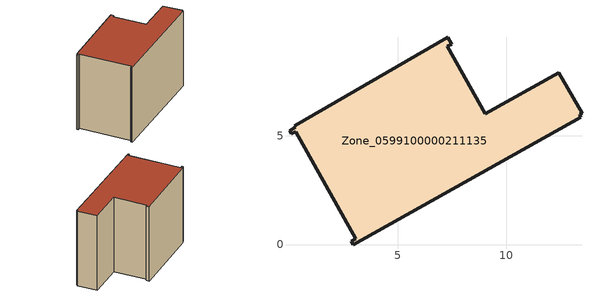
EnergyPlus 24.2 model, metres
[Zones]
Zone_0599100000211135
 floor ground (C_G): 3.07,0.26 0.32,5.19 0.12,5.08 0.04,5.23 0.31,5.39 0.27,5.45 7.31,9.51 7.48,9.21 7.29,9.1 9.02,6 12.41,7.89 13.47,6.03 13.37,5.97 13.42,5.84 2.96,0 2.87,0.15 z0
 wall outside (C_F): 0.32,5.19 3.07,0.26 2.87,0.15 2.96,0 13.42,5.84 13.37,5.97 13.47,6.03 12.41,7.89 9.02,6 7.29,9.1 7.48,9.21 7.31,9.51 0.27,5.45 0.31,5.39 0.04,5.23 0.12,5.08 0.32,5.19 z0:8.4
 roof outside (C_R): 13.42,5.84 13.37,5.97 13.47,6.03 12.41,7.89 9.02,6 7.29,9.1 7.48,9.21 7.31,9.51 0.27,5.45 0.31,5.39 0.04,5.23 0.12,5.08 0.32,5.19 3.07,0.26 2.87,0.15 2.96,0 z8.4
[BUILDING]
Pand.0599100000211135: North Axis=0; Terrain=City; Loads Convergence Tolerance Value=0.04; Temperature Convergence Tolerance Value=0.4; Solar Distribution=FullExterior; Maximum Number of Warmup Days=25; Minimum Number of Warmup Days=1
[Site:Location]
Rotterdam.The.Hague.AP_ZH_NLD Design_Conditions: Latitude=51.96; Longitude=4.45; Time Zone=1; Elevation=-4.5
[SITE:GROUNDTEMPERATURE:BUILDINGSURFACE]
18, 18, 18, 18, 18, 18, 18, 18, 18, 18, 18, 18
[MATERIAL] Thermal Absorptance=0.9; Solar Absorptance=0.7; Visible Absorptance=0.7
Name | Roughness | Thickness | Conductivity | Density | Specific Heat
G.TI.1965-1974 | MediumSmooth | 0.15 | 0.882353 | 540 | 1210
F.TI.1965-1974 | Rough | 0.3 | 0.697674 | 1920 | 840
R.TI.1965-1974 | MediumRough | 0.2 | 0.232558 | 1500 | 1000
[CONSTRUCTION]
C_G: G.TI.1965-1974
C_F: F.TI.1965-1974
C_R: R.TI.1965-1974
[ZONE]
Zone_0599100000211135: Type=1; Multiplier=1; Ceiling Height=Autocalculate; Volume=Autocalculate; Floor Area=autocalculate; Part of Total Floor Area=Yes
[ZONEINFILTRATION:DESIGNFLOWRATE]
Infil_Zone_0599100000211135: Zone or ZoneList or Space or SpaceList=Zone_0599100000211135; Schedule=AlwaysOn; Design Flow Rate Calculation Method=Flow/Area; Flow Rate per Floor Area=0.003; Constant Term Coefficient=1; Temperature Term Coefficient=0; Velocity Term Coefficient=0; Velocity Squared Term Coefficient=0
[HVACTEMPLATE:ZONE:IDEALLOADSAIRSYSTEM]
Zone_0599100000211135: Maximum Heating Supply Air Temperature=50; Minimum Cooling Supply Air Temperature=13; Maximum Heating Supply Air Humidity Ratio=0.0156; Minimum Cooling Supply Air Humidity Ratio=0.0077; Heating Limit=NoLimit; Cooling Limit=NoLimit; Dehumidification Control Type=ConstantSensibleHeatRatio; Cooling Sensible Heat Ratio=0.7; Dehumidification Setpoint=60; Humidification Control Type=None; Humidification Setpoint=30; Outdoor Air Method=None; Outdoor Air Flow Rate per Person=0.00944; Outdoor Air Flow Rate per Zone Floor Area=0; Outdoor Air Flow Rate per Zone=0; Demand Controlled Ventilation Type=None; Outdoor Air Economizer Type=NoEconomizer; Heat Recovery Type=None; Sensible Heat Recovery Effectiveness=0.7; Latent Heat Recovery Effectiveness=0.65
[ZONECONTROL:THERMOSTAT]
ThermostatControl_Zone_0599100000211135: Zone or ZoneList=Zone_0599100000211135; Control Type Schedule=DualSetpointControlType; Control 1=Thermostat_Zone_0599100000211135; Temperature Difference Between Cutout And Setpoint=0
[THERMOSTATSETPOINT:DUALSETPOINT]
Thermostat_Zone_0599100000211135: Heating Setpoint Temperature Schedule=HeatingSetpoint_Zone_0599100000211135; Cooling Setpoint Temperature Schedule=CoolingSetpoint_Zone_0599100000211135
[SCHEDULE:COMPACT]
HeatingSetpoint_Zone_0599100000211135: Through: 12/31, For: AllDays, Until: 24:00, 21
CoolingSetpoint_Zone_0599100000211135: Through: 12/31, For: AllDays, Until: 24:00, 24
DualSetpointControlType: Through: 12/31, For: AllDays, Until: 24:00, 4
AlwaysOn: Through: 12/31, For: AllDays, Until: 24:00, 1
